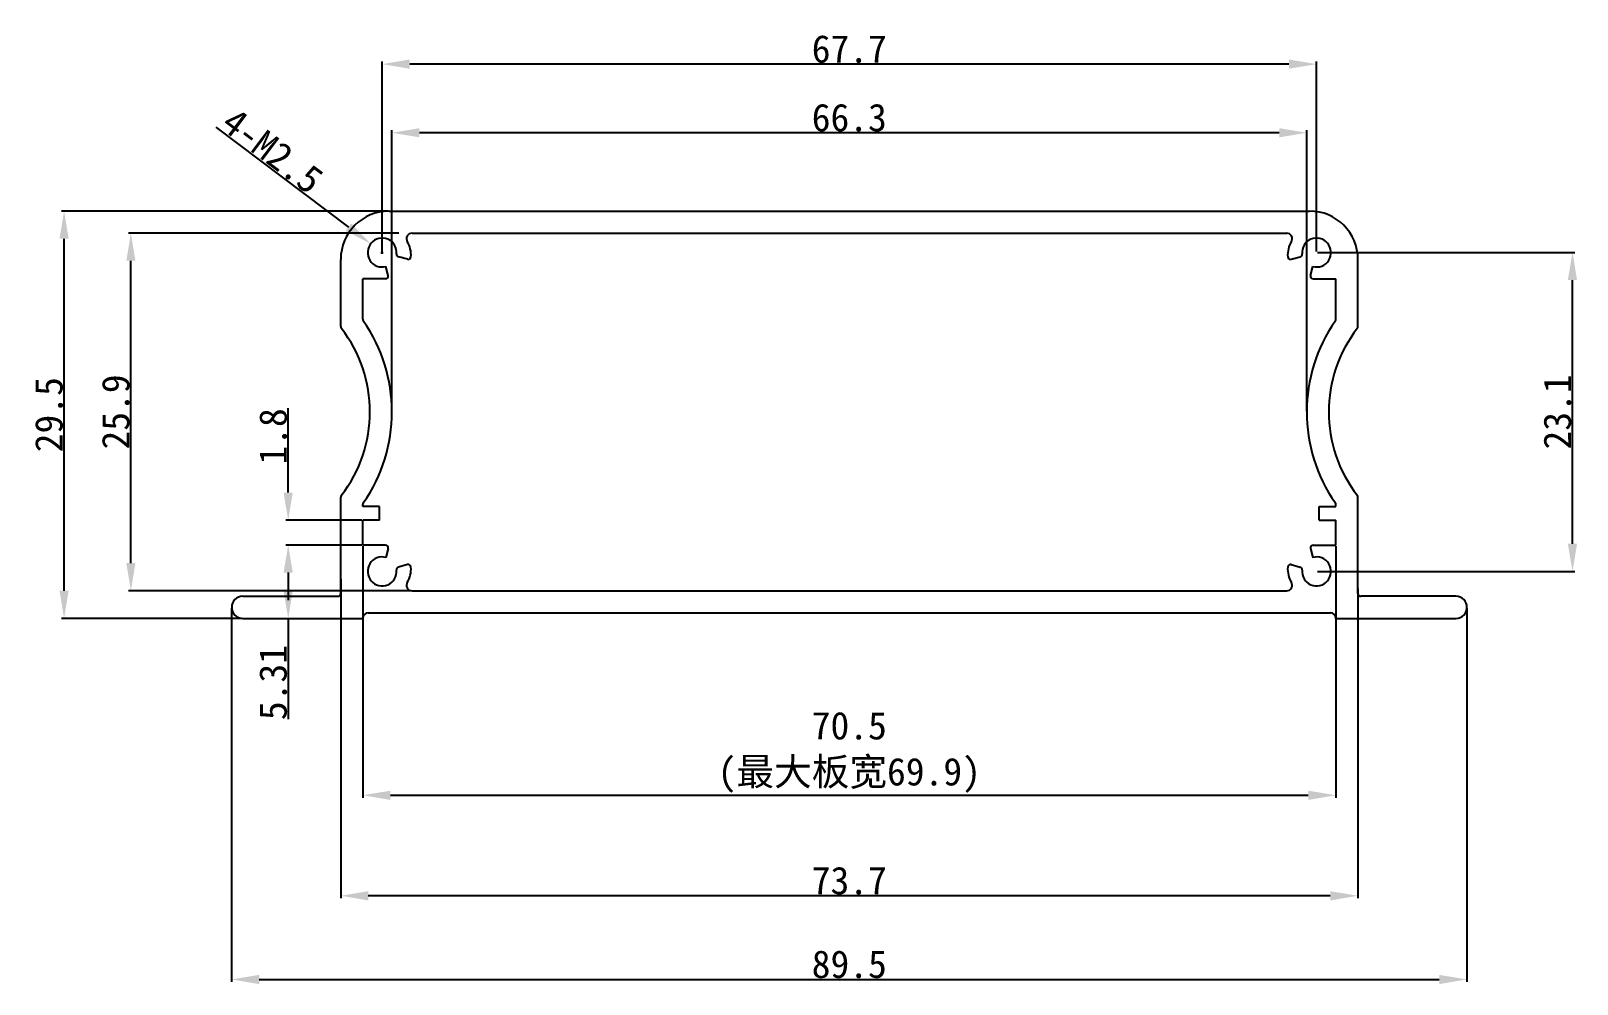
# Model space of a CAD drawing. Header units: inches. Extents: x 187 to 299, y 29 to 98.
import ezdxf

# ---------------------------------------------------------------- set-up
doc = ezdxf.new("R2010")
doc.units = ezdxf.units.IN
doc.header["$MEASUREMENT"] = 0
for name, color, linetype, lineweight in [('1', 30, 'Continuous', 13), ('标注线', 7, 'Continuous', 13), ('粗实线', 7, 'Continuous', 25)]:
    doc.layers.add(name, color=color, linetype=linetype, lineweight=lineweight)
doc.styles.get("Standard").update_dxf_attribs({"font": 'simhei.ttf'})
doc.dimstyles.new('副本 Standard', dxfattribs={"dimtxt": 2, "dimasz": 2, "dimexe": 0.18, "dimexo": 0.0625, "dimgap": 0.09, "dimtad": 1, "dimdsep": 46, "dimtxsty": 'Standard', "dimcen": 0.09, "dimadec": 0, "dimazin": 0, "dimtfac": 1, "dimtofl": 0, "dimtmove": 0, "dimatfit": 3, "dimfxl": 1, "dimtolj": 1, "dimtzin": 0, "dimarcsym": 0})

# ---------------------------------------------------------------- blocks, each defined once
blk = doc.blocks.new('*D25')
at = {"layer": 'Defpoints', "color": 0, "transparency": 16777216}
for p in [(201.6, 56.75), (291.1, 56.75), (291.1, 29.8)]:
    blk.add_point(p, dxfattribs=at)
at = {"layer": '标注线', "color": 0, "lineweight": -2, "transparency": 16777216}
for p, q in [((201.6, 56.68), (201.6, 29.62)), ((291.1, 56.68), (291.1, 29.62)), ((203.6, 29.8), (289.1, 29.8))]:
    blk.add_line(p, q, dxfattribs=at)
at = {"layer": '标注线', "color": 0, "transparency": 16777216}
for points in [[(203.6, 30.13), (203.6, 29.46), (201.6, 29.8)], [(289.1, 30.13), (289.1, 29.46), (291.1, 29.8)]]:
    blk.add_solid(points, dxfattribs=at)
at = {"layer": '标注线', "color": 0, "transparency": 16777216, "insert": (246.35, 30.89), "char_height": 2, "attachment_point": 5}
blk.add_mtext('\\A1;89.5', dxfattribs=at)
blk = doc.blocks.new('*D27')
at = {"layer": 'Defpoints', "color": 0, "transparency": 16777216}
for p in [(211.1, 61.26), (202.4, 55.95), (205.7, 55.95)]:
    blk.add_point(p, dxfattribs=at)
at = {"layer": '标注线', "color": 0, "lineweight": -2, "transparency": 16777216}
for p, q in [((211.04, 61.26), (205.52, 61.26)), ((205.7, 59.26), (205.7, 57.95)), ((202.47, 55.95), (205.88, 55.95)), ((205.7, 55.95), (205.7, 48.64))]:
    blk.add_line(p, q, dxfattribs=at)
at = {"layer": '标注线', "color": 0, "transparency": 16777216}
for points in [[(205.36, 59.26), (206.03, 59.26), (205.7, 61.26)], [(205.36, 57.95), (206.03, 57.95), (205.7, 55.95)]]:
    blk.add_solid(points, dxfattribs=at)
at = {"layer": '标注线', "color": 0, "transparency": 16777216, "insert": (204.61, 51.3), "char_height": 2, "attachment_point": 5, "rotation": 90}
blk.add_mtext('\\A1;5.31', dxfattribs=at)
blk = doc.blocks.new('*D28')
at = {"layer": 'Defpoints', "color": 0, "transparency": 16777216}
for p in [(205.7, 63.06), (211.1, 63.06), (211.1, 61.26)]:
    blk.add_point(p, dxfattribs=at)
at = {"layer": '标注线', "color": 0, "lineweight": -2, "transparency": 16777216}
for p, q in [((205.7, 65.06), (205.7, 71.18)), ((211.04, 63.06), (205.52, 63.06)), ((211.04, 61.26), (205.52, 61.26)), ((205.7, 59.26), (205.7, 57.26))]:
    blk.add_line(p, q, dxfattribs=at)
at = {"layer": '标注线', "color": 0, "transparency": 16777216}
for points in [[(205.36, 65.06), (206.03, 65.06), (205.7, 63.06)], [(205.36, 59.26), (206.03, 59.26), (205.7, 61.26)]]:
    blk.add_solid(points, dxfattribs=at)
at = {"layer": '标注线', "color": 0, "transparency": 16777216, "insert": (204.61, 69.13), "char_height": 2, "attachment_point": 5, "rotation": 90}
blk.add_mtext('\\A1;1.8', dxfattribs=at)
blk = doc.blocks.new('*D31')
at = {"layer": 'Defpoints', "color": 0, "transparency": 16777216}
for p in [(189.46, 85.45), (213, 85.45), (202.4, 55.95)]:
    blk.add_point(p, dxfattribs=at)
at = {"layer": '标注线', "color": 0, "lineweight": -2, "transparency": 16777216}
for p, q in [((212.94, 85.45), (189.28, 85.45)), ((189.46, 57.95), (189.46, 83.45)), ((202.34, 55.95), (189.28, 55.95))]:
    blk.add_line(p, q, dxfattribs=at)
at = {"layer": '标注线', "color": 0, "transparency": 16777216}
for points in [[(189.13, 83.45), (189.79, 83.45), (189.46, 85.45)], [(189.13, 57.95), (189.79, 57.95), (189.46, 55.95)]]:
    blk.add_solid(points, dxfattribs=at)
at = {"layer": '标注线', "color": 0, "transparency": 16777216, "insert": (188.37, 70.7), "char_height": 2, "attachment_point": 5, "rotation": 90}
blk.add_mtext('\\A1;29.5', dxfattribs=at)
blk = doc.blocks.new('*D37')
at = {"layer": '1', "color": 0, "lineweight": -2, "transparency": 16777216}
for p, q in [((211.1, 61.17), (211.1, 42.96)), ((281.6, 61.17), (281.6, 42.96)), ((213.1, 43.14), (279.6, 43.14))]:
    blk.add_line(p, q, dxfattribs=at)
at = {"layer": '1', "color": 0, "transparency": 16777216}
for points in [[(213.1, 43.47), (213.1, 42.8), (211.1, 43.14)], [(279.6, 43.47), (279.6, 42.8), (281.6, 43.14)]]:
    blk.add_solid(points, dxfattribs=at)
at = {"layer": 'Defpoints', "color": 0, "transparency": 16777216}
for p in [(211.1, 61.23), (281.6, 61.23), (281.6, 43.14)]:
    blk.add_point(p, dxfattribs=at)
at = {"layer": '1', "color": 0, "transparency": 16777216, "insert": (246.35, 46.25), "char_height": 2, "attachment_point": 5}
blk.add_mtext('\\A1;70.5\\P(最大板宽69.9)', dxfattribs=at)
blk = doc.blocks.new('*D39')
at = {"color": 0, "lineweight": -2, "transparency": 16777216}
for p, q in [((209.5, 58.79), (209.5, 35.68)), ((283.2, 58.11), (283.2, 35.68)), ((281.2, 35.86), (211.5, 35.86))]:
    blk.add_line(p, q, dxfattribs=at)
at = {"color": 0, "transparency": 16777216}
for points in [[(211.5, 36.19), (211.5, 35.52), (209.5, 35.86)], [(281.2, 36.19), (281.2, 35.52), (283.2, 35.86)]]:
    blk.add_solid(points, dxfattribs=at)
at = {"layer": 'Defpoints', "color": 0, "transparency": 16777216}
for p in [(209.5, 58.86), (283.2, 58.18), (209.5, 35.86)]:
    blk.add_point(p, dxfattribs=at)
at = {"color": 0, "transparency": 16777216, "insert": (246.35, 36.95), "char_height": 2, "attachment_point": 5}
blk.add_mtext('\\A1;73.7', dxfattribs=at)
blk = doc.blocks.new('*D40')
at = {"layer": 'Defpoints', "color": 0, "transparency": 16777216}
for p in [(280.2, 82.45), (298.75, 82.45), (280.2, 59.35)]:
    blk.add_point(p, dxfattribs=at)
at = {"layer": '标注线', "color": 0, "lineweight": -2, "transparency": 16777216}
for p, q in [((280.27, 82.45), (298.93, 82.45)), ((298.75, 61.35), (298.75, 80.45)), ((280.27, 59.35), (298.93, 59.35))]:
    blk.add_line(p, q, dxfattribs=at)
at = {"layer": '标注线', "color": 0, "transparency": 16777216}
for points in [[(298.41, 80.45), (299.08, 80.45), (298.75, 82.45)], [(298.41, 61.35), (299.08, 61.35), (298.75, 59.35)]]:
    blk.add_solid(points, dxfattribs=at)
at = {"layer": '标注线', "color": 0, "transparency": 16777216, "insert": (297.66, 70.9), "char_height": 2, "attachment_point": 5, "rotation": 90}
blk.add_mtext('\\A1;23.1', dxfattribs=at)
blk = doc.blocks.new('*D41')
at = {"layer": 'Defpoints', "color": 0, "transparency": 16777216}
for p in [(212.5, 96.09), (212.5, 82.45), (280.2, 82.45)]:
    blk.add_point(p, dxfattribs=at)
at = {"layer": '标注线', "color": 0, "lineweight": -2, "transparency": 16777216}
for p, q in [((212.5, 82.51), (212.5, 96.27)), ((278.2, 96.09), (214.5, 96.09)), ((280.2, 82.51), (280.2, 96.27))]:
    blk.add_line(p, q, dxfattribs=at)
at = {"layer": '标注线', "color": 0, "transparency": 16777216}
for points in [[(214.5, 96.43), (214.5, 95.76), (212.5, 96.09)], [(278.2, 96.43), (278.2, 95.76), (280.2, 96.09)]]:
    blk.add_solid(points, dxfattribs=at)
at = {"layer": '标注线', "color": 0, "transparency": 16777216, "insert": (246.35, 97.18), "char_height": 2, "attachment_point": 5}
blk.add_mtext('\\A1;67.7', dxfattribs=at)
blk = doc.blocks.new('*D42')
at = {"layer": 'Defpoints', "color": 0, "transparency": 16777216}
for p in [(213.21, 91.12), (213.21, 70.9), (279.5, 70.9)]:
    blk.add_point(p, dxfattribs=at)
at = {"layer": '标注线', "color": 0, "lineweight": -2, "transparency": 16777216}
for p, q in [((213.21, 70.96), (213.21, 91.3)), ((277.5, 91.12), (215.21, 91.12)), ((279.5, 70.96), (279.5, 91.3))]:
    blk.add_line(p, q, dxfattribs=at)
at = {"layer": '标注线', "color": 0, "transparency": 16777216}
for points in [[(215.21, 91.45), (215.21, 90.79), (213.21, 91.12)], [(277.5, 91.45), (277.5, 90.79), (279.5, 91.12)]]:
    blk.add_solid(points, dxfattribs=at)
at = {"layer": '标注线', "color": 0, "transparency": 16777216, "insert": (246.35, 92.21), "char_height": 2, "attachment_point": 5}
blk.add_mtext('\\A1;66.3', dxfattribs=at)
blk = doc.blocks.new('*D43')
at = {"layer": 'Defpoints', "color": 0, "transparency": 16777216}
for p in [(194.3, 83.85), (213.78, 83.85), (214.67, 57.95)]:
    blk.add_point(p, dxfattribs=at)
at = {"layer": '标注线', "color": 0, "lineweight": -2, "transparency": 16777216}
for p, q in [((213.72, 83.85), (194.12, 83.85)), ((194.3, 59.95), (194.3, 81.85)), ((214.61, 57.95), (194.12, 57.95))]:
    blk.add_line(p, q, dxfattribs=at)
at = {"layer": '标注线', "color": 0, "transparency": 16777216}
for points in [[(193.97, 81.85), (194.63, 81.85), (194.3, 83.85)], [(193.97, 59.95), (194.63, 59.95), (194.3, 57.95)]]:
    blk.add_solid(points, dxfattribs=at)
at = {"layer": '标注线', "color": 0, "transparency": 16777216, "insert": (193.21, 70.9), "char_height": 2, "attachment_point": 5, "rotation": 90}
blk.add_mtext('\\A1;25.9', dxfattribs=at)
blk = doc.blocks.new('*D44')
at = {"layer": 'Defpoints', "color": 0, "transparency": 16777216}
for p in [(211.67, 83.08), (213.34, 81.82)]:
    blk.add_point(p, dxfattribs=at)
at = {"layer": '标注线', "color": 0, "lineweight": -2, "transparency": 16777216}
for p, q in [((200.46, 91.53), (210.07, 84.28)), ((212.41, 82.45), (212.59, 82.45)), ((212.5, 82.36), (212.5, 82.54))]:
    blk.add_line(p, q, dxfattribs=at)
at = {"layer": '标注线', "color": 0, "transparency": 16777216}
blk.add_solid([(210.27, 84.55), (209.87, 84.02), (211.67, 83.08)], dxfattribs=at)
at = {"layer": '标注线', "color": 0, "transparency": 16777216, "insert": (204.56, 89.81), "char_height": 2, "attachment_point": 5, "rotation": 322.9743}
blk.add_mtext('\\A1;4-M2.5', dxfattribs=at)

msp = doc.modelspace()

# ---------------------------------------------------------------- linework, layer by layer
at = {"layer": '粗实线'}
for p, q in [((213.004, 85.447), (279.704, 85.447)), ((214.668, 83.847), (278.04, 83.847)), ((209.504, 77.086), (209.504, 81.947)), ((214.343, 81.955), (213.696, 82.128)), ((278.365, 81.955), (279.012, 82.128)), ((283.204, 77.086), (283.204, 81.947)), ((212.949, 80.788), (212.776, 81.433)), ((212.85, 81.158), (212.823, 81.256)), ((279.759, 80.788), (279.932, 81.433)), ((279.858, 81.158), (279.885, 81.256)), ((211.104, 77.61), (211.104, 80.536)), ((212.755, 80.536), (211.104, 80.536)), ((279.953, 80.536), (281.604, 80.536)), ((281.604, 77.61), (281.604, 80.536)), ((209.504, 57.747), (209.504, 64.719)), ((211.104, 64.059), (211.104, 64.195)), ((212.304, 64.059), (211.104, 64.059)), ((212.304, 63.059), (212.304, 64.059)), ((280.404, 63.059), (280.404, 64.059)), ((280.404, 64.059), (281.604, 64.059)), ((281.604, 64.059), (281.604, 64.195)), ((283.204, 57.747), (283.204, 64.719)), ((211.104, 61.259), (211.104, 63.059)), ((212.304, 63.059), (211.104, 63.059)), ((280.404, 63.059), (280.404, 63.559)), ((280.404, 63.059), (281.604, 63.059)), ((281.604, 61.259), (281.604, 63.059)), ((212.755, 61.259), (211.104, 61.259)), ((212.949, 61.007), (212.776, 60.362)), ((279.759, 61.007), (279.932, 60.362)), ((279.953, 61.259), (281.604, 61.259)), ((214.343, 59.84), (213.696, 59.667)), ((278.365, 59.84), (279.012, 59.667)), ((202.404, 57.547), (209.304, 57.547)), ((214.668, 57.947), (278.04, 57.947)), ((290.304, 57.547), (283.404, 57.547)), ((211.504, 56.347), (281.204, 56.347)), ((202.404, 55.947), (211.104, 55.947)), ((211.104, 55.947), (211.104, 55.947)), ((281.604, 55.947), (281.604, 55.947)), ((281.604, 55.947), (290.304, 55.947))]:
    msp.add_line(p, q, dxfattribs=at)
for centre, radius, start, end in [((213.004, 81.947), 3.5, 90, 180), ((279.704, 81.947), 3.5, 0, 90), ((212.504, 82.447), 1.05, 354.2069, 285), ((214.668, 83.447), 0.4, 90, 210.82334), ((212.663, 82.251), 1.935, 356.58354, 30.82334), ((278.04, 83.447), 0.4, 329.17666, 90), ((280.045, 82.251), 1.935, 149.17666, 183.41646), ((280.204, 82.447), 1.05, 255, 185.7931), ((213.748, 82.321), 0.2, 174.2069, 255), ((214.395, 82.148), 0.2, 255, 356.58354), ((278.313, 82.148), 0.2, 183.41646, 285), ((278.96, 82.321), 0.2, 285, 5.7931), ((212.755, 80.736), 0.2, 270, 15), ((279.953, 80.736), 0.2, 165, 270), ((211.304, 77.61), 0.2, 180, 214.90929), ((201.693, 70.902), 11.52, 325.09071, 34.90929), ((291.015, 70.902), 11.52, 145.09071, 214.90929), ((281.404, 77.61), 0.2, 325.09071, 0), ((209.704, 77.086), 0.2, 180, 217.66378), ((201.693, 70.902), 9.92, 322.33622, 37.66378), ((291.015, 70.902), 9.92, 142.33622, 217.66378), ((283.004, 77.086), 0.2, 322.33622, 0), ((209.704, 64.719), 0.2, 142.33622, 180), ((211.304, 64.195), 0.2, 145.09071, 180), ((281.404, 64.195), 0.2, 0, 34.90929), ((283.004, 64.719), 0.2, 0, 37.66378), ((212.755, 61.059), 0.2, 345, 90), ((279.953, 61.059), 0.2, 90, 195), ((212.504, 59.347), 1.05, 75, 5.7931), ((213.748, 59.474), 0.2, 105, 185.7931), ((212.663, 59.544), 1.935, 329.17666, 3.41646), ((214.395, 59.647), 0.2, 3.41646, 105), ((280.045, 59.544), 1.935, 176.58354, 210.82334), ((278.313, 59.647), 0.2, 75, 176.58354), ((278.96, 59.474), 0.2, 354.2069, 75), ((280.204, 59.347), 1.05, 174.2069, 105), ((214.668, 58.347), 0.4, 149.17666, 270), ((278.04, 58.347), 0.4, 270, 30.82334), ((202.404, 56.747), 0.8, 90, 270), ((209.304, 57.747), 0.2, 270, 0), ((283.404, 57.747), 0.2, 180, 270), ((290.304, 56.747), 0.8, 270, 90), ((211.504, 55.947), 0.4, 90, 180), ((281.204, 55.947), 0.4, 0, 90)]:
    msp.add_arc(centre, radius, start, end, dxfattribs=at)

# ---------------------------------------------------------------- dimensions: what is measured, and where the dimension line sits
dim = msp.add_linear_dim(base=(209.504, 35.857), p1=(283.204, 58.176), p2=(209.504, 58.855), dimstyle='副本 Standard')
dim.commit()
dim.dimension.update_dxf_attribs({"geometry": '*D39', "text_midpoint": (246.354, 35.857), "dimtype": 160})
at = {"layer": '1'}
dim = msp.add_linear_dim(base=(281.604, 43.137), p1=(211.104, 61.23), p2=(281.604, 61.23), text='<>\\P(最大板宽69.9)', dimstyle='副本 Standard', dxfattribs=at)
dim.commit()
dim.dimension.update_dxf_attribs({"geometry": '*D37', "text_midpoint": (246.354, 43.137), "dimtype": 160})
at = {"layer": '标注线'}
for base, p1, p2, picture, middle in [((212.504, 96.093), (280.204, 82.447), (212.504, 82.447), '*D41', (246.354, 96.093)), ((291.104, 29.797), (201.604, 56.747), (291.104, 56.747), '*D25', (246.354, 29.797))]:
    dim = msp.add_linear_dim(base=base, p1=p1, p2=p2, dimstyle='副本 Standard', dxfattribs=at)
    dim.commit()
    dim.dimension.update_dxf_attribs({"geometry": picture, "text_midpoint": middle, "dimtype": 160})
dim = msp.add_diameter_dim_2p(p1=(213.342, 81.815), p2=(211.666, 83.08), text='4-M2.5', dimstyle='副本 Standard', dxfattribs=at)
dim.commit()
dim.dimension.update_dxf_attribs({"geometry": '*D44', "text_midpoint": (203.899, 88.938), "dimtype": 163})
dim = msp.add_linear_dim(base=(213.213, 91.121), p1=(279.495, 70.902), p2=(213.213, 70.902), dimstyle='副本 Standard', override={"dimdec": 1}, dxfattribs=at)
dim.commit()
dim.dimension.update_dxf_attribs({"geometry": '*D42', "text_midpoint": (246.354, 91.121), "dimtype": 160})
for base, p1, p2, picture, middle in [((189.46, 85.447), (202.404, 55.947), (213.004, 85.447), '*D31', (189.46, 70.697)), ((194.299, 83.847), (214.668, 57.947), (213.778, 83.847), '*D43', (194.299, 70.897)), ((205.698, 63.059), (211.104, 61.259), (211.104, 63.059), '*D28', (205.698, 69.133)), ((205.698, 55.947), (211.104, 61.259), (202.404, 55.947), '*D27', (205.698, 51.296))]:
    dim = msp.add_linear_dim(base=base, p1=p1, p2=p2, angle=90, dimstyle='副本 Standard', dxfattribs=at)
    dim.commit()
    dim.dimension.update_dxf_attribs({"geometry": picture, "text_midpoint": middle, "dimtype": 160})
dim = msp.add_linear_dim(base=(298.747, 82.447), p1=(280.204, 59.347), p2=(280.204, 82.447), angle=90, dimstyle='副本 Standard', dxfattribs=at)
dim.commit()
dim.dimension.update_dxf_attribs({"geometry": '*D40', "text_midpoint": (297.657, 70.897)})

doc.saveas('drawing.dxf')
